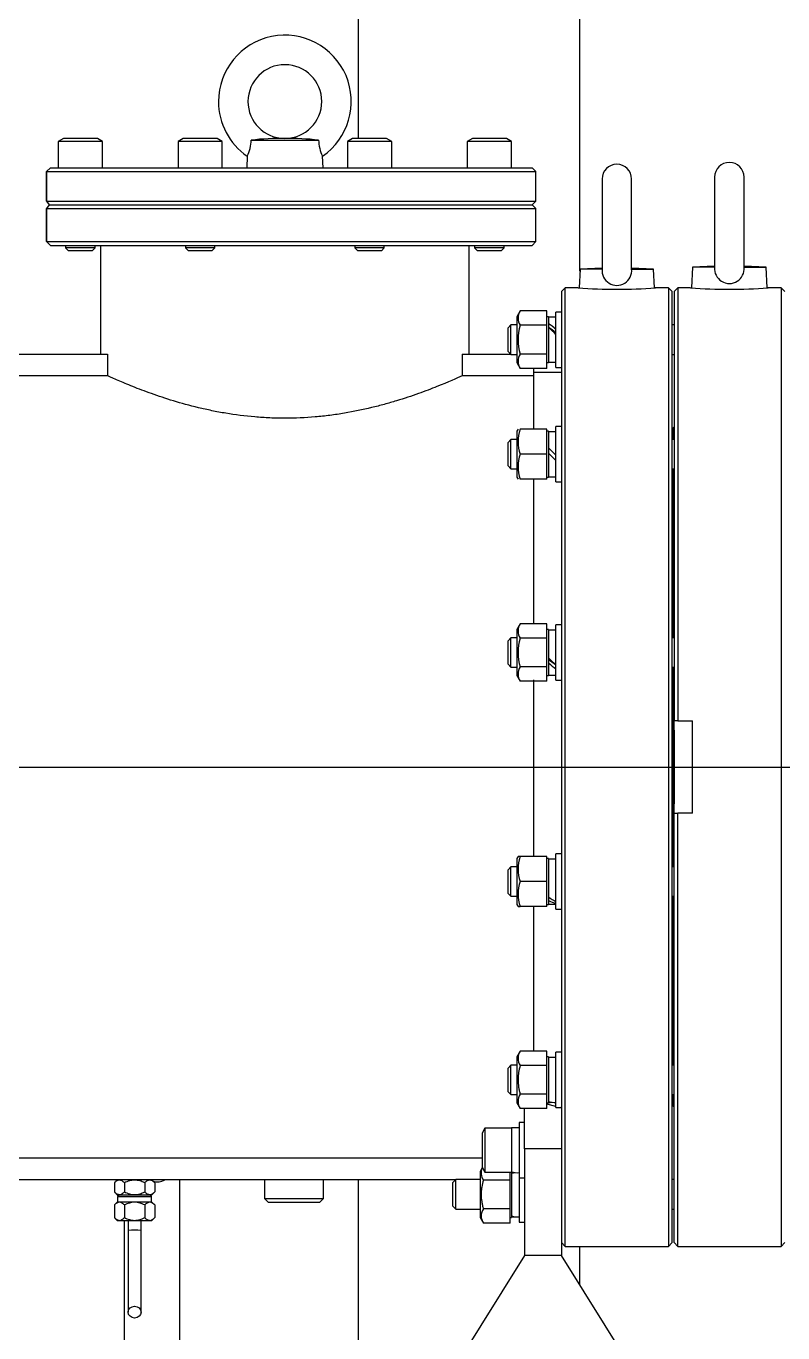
# Model space of a CAD drawing. Extents: x -681219 to -550379, y -242630 to -158199.
# Drawn here: x -620110 to -619578, y -178503 to -177584 of the extents above; entities that cross this region are included whole.
import ezdxf
from ezdxf.lldxf.tags import DXFTag

# ---------------------------------------------------------------- set-up
doc = ezdxf.new("R2010")
doc.units = 0
doc.header["$LTSCALE"] = 1000
for name, color, linetype in [('$TD_AUDIT_GENERATED_(5D6)', 7, 'CONTINUOUS'), ('150-3', 7, 'CONTINUOUS'), ('16_GB93', 7, 'CONTINUOUS'), ('16_GB97.1', 7, 'CONTINUOUS'), ('8_GB97.1', 7, 'CONTINUOUS'), ('AAO1618003', 7, 'CONTINUOUS'), ('DV1_默认层', 7, 'CONTINUOUS'), ('M16_GB1229', 7, 'CONTINUOUS'), ('M16×150_GB70.1_1', 7, 'CONTINUOUS'), ('M16×45_GB70.1', 7, 'CONTINUOUS'), ('M16×70_GB70.1', 7, 'CONTINUOUS'), ('M20_GB825', 7, 'CONTINUOUS'), ('MY150_080202', 7, 'CONTINUOUS'), ('MYPH00710017_A', 7, 'CONTINUOUS'), ('MYPH00711779', 7, 'CONTINUOUS'), ('MYPH00711780', 7, 'CONTINUOUS'), ('SJPS120×2_040201', 7, 'CONTINUOUS'), ('SUPPORT-HEAD-B', 7, 'CONTINUOUS'), ('WZPL-303-PT100-M', 7, 'CONTINUOUS'), ('中段腔衬套', 7, 'CONTINUOUS'), ('中段腔铸件', 7, 'CONTINUOUS'), ('泄压管', 7, 'CONTINUOUS'), ('泄压腔上筋', 7, 'CONTINUOUS'), ('泄压腔下筋', 7, 'CONTINUOUS'), ('泄压腔衬套', 7, 'CONTINUOUS'), ('泄压腔铸件', 7, 'CONTINUOUS'), ('法兰', 7, 'CONTINUOUS'), ('顶盖', 7, 'CONTINUOUS')]:
    doc.layers.add(name, color=color, linetype=linetype)
tags = doc.linetypes.add('CENTER2', pattern=[28.575, 19.05, -3.175, 3.175, -3.175]).pattern_tags.tags
tags[10:11] = [DXFTag(74, 4), DXFTag(75, 0), DXFTag(340, '0'), DXFTag(46, 0.0), DXFTag(50, 0.0), DXFTag(44, 0.0), DXFTag(45, 0.0)]
tags[8:9] = [DXFTag(74, 4), DXFTag(75, 0), DXFTag(340, '0'), DXFTag(46, 0.0), DXFTag(50, 0.0), DXFTag(44, 0.0), DXFTag(45, 0.0)]
tags[6:7] = [DXFTag(74, 4), DXFTag(75, 0), DXFTag(340, '0'), DXFTag(46, 0.0), DXFTag(50, 0.0), DXFTag(44, 0.0), DXFTag(45, 0.0)]
tags[4:5] = [DXFTag(74, 4), DXFTag(75, 0), DXFTag(340, '0'), DXFTag(46, 0.0), DXFTag(50, 0.0), DXFTag(44, 0.0), DXFTag(45, 0.0)]

msp = doc.modelspace()

# ---------------------------------------------------------------- linework, layer by layer
at = {"layer": '$TD_AUDIT_GENERATED_(5D6)', "color": 7, "linetype": 'Continuous'}
for p, q in [((-620045.5209, -178410.8324), (-620047.5551, -178412.8667)), ((-620047.5551, -178412.8667), (-620047.5551, -178421.7581)), ((-620021.1561, -178410.8324), (-620045.5209, -178410.8324)), ((-620044.0305, -178405.6484), (-620045.3265, -178406.9444)), ((-620045.3265, -178406.9444), (-620021.3505, -178406.9444)), ((-620045.3265, -178406.9444), (-620045.3265, -178410.8324)), ((-620040.4468, -178412.8667), (-620040.4468, -178421.7581)), ((-620026.2301, -178412.8667), (-620026.2301, -178421.7581)), ((-620021.3505, -178406.9444), (-620022.6465, -178405.6484)), ((-620021.3505, -178410.8324), (-620021.3505, -178406.9444)), ((-620019.1218, -178412.8667), (-620021.1561, -178410.8324)), ((-620019.1218, -178412.8667), (-620019.1218, -178421.7581)), ((-620047.5551, -178421.7581), (-620045.5209, -178423.7924)), ((-620021.1561, -178423.7924), (-620019.1218, -178421.7581)), ((-620045.5209, -178423.7924), (-620021.1561, -178423.7924)), ((-620037.8745, -178423.7924), (-620037.8745, -178430.6907)), ((-620037.8745, -178430.2886), (-620037.8745, -178488.1746)), ((-620028.8025, -178430.6907), (-620028.8025, -178423.7924)), ((-620028.8025, -178488.1746), (-620028.8025, -178430.2886))]:
    msp.add_line(p, q, dxfattribs=at)
msp.add_arc((-620033.3385, -178502.4571), 71.9096, 86.3834278, 93.6165722, dxfattribs=at)
msp.add_ellipse((-620033.3385, -178488.1746), major_axis=(4.536, 0), ratio=0.91378331, dxfattribs=at)
for points, knots in [([(-620040.4468, -178412.8667), (-620041.0022, -178412.3113), (-620041.5702, -178411.839), (-620042.4526, -178411.333), (-620042.7518, -178411.1984), (-620043.363, -178411.0132), (-620043.6778, -178410.9633), (-620044.6086, -178410.9594), (-620045.2186, -178411.1474), (-620046.4216, -178411.8292), (-620046.9967, -178412.3082), (-620047.5551, -178412.8667)], [0, 0, 0, 0, 0.25, 0.25, 0.375, 0.375, 0.5, 0.5, 0.75, 0.75, 1, 1, 1, 1]), ([(-620026.2301, -178412.8667), (-620026.7808, -178412.5914), (-620027.3427, -178412.3341), (-620028.4975, -178411.869), (-620029.0846, -178411.6637), (-620030.2734, -178411.325), (-620030.8765, -178411.1911), (-620032.1033, -178411.0089), (-620032.7307, -178410.9615), (-620033.968, -178410.9626), (-620034.5821, -178411.01), (-620035.8019, -178411.1916), (-620036.4102, -178411.3265), (-620038.2063, -178411.8396), (-620039.3437, -178412.3151), (-620040.4468, -178412.8667)], [0, 0, 0, 0, 0.125, 0.125, 0.25, 0.25, 0.375, 0.375, 0.5, 0.5, 0.625, 0.625, 0.75, 0.75, 1, 1, 1, 1]), ([(-620019.1218, -178412.8667), (-620019.6769, -178412.3116), (-620020.2445, -178411.8395), (-620021.1268, -178411.3334), (-620021.426, -178411.1987), (-620022.0373, -178411.0133), (-620022.3521, -178410.9634), (-620023.2831, -178410.9593), (-620023.8931, -178411.1472), (-620025.0965, -178411.8291), (-620025.6716, -178412.3081), (-620026.2301, -178412.8667)], [0, 0, 0, 0, 0.25, 0.25, 0.375, 0.375, 0.5, 0.5, 0.75, 0.75, 1, 1, 1, 1]), ([(-620047.5551, -178421.7581), (-620047.0001, -178422.3132), (-620046.4325, -178422.7853), (-620045.5503, -178423.2914), (-620045.2511, -178423.4261), (-620044.6398, -178423.6115), (-620044.325, -178423.6614), (-620043.3941, -178423.6656), (-620042.784, -178423.4777), (-620041.5808, -178422.7959), (-620041.0056, -178422.3169), (-620040.4468, -178421.7581)], [0, 0, 0, 0, 0.25, 0.25, 0.375, 0.375, 0.5, 0.5, 0.75, 0.75, 1, 1, 1, 1]), ([(-620040.4468, -178421.7581), (-620039.3437, -178422.3097), (-620038.2063, -178422.7853), (-620036.4102, -178423.2984), (-620035.8019, -178423.4333), (-620034.5821, -178423.6149), (-620033.968, -178423.6623), (-620032.7307, -178423.6634), (-620032.1033, -178423.6159), (-620030.8765, -178423.4337), (-620030.2734, -178423.2998), (-620029.0846, -178422.9611), (-620028.4975, -178422.7558), (-620027.3427, -178422.2907), (-620026.7808, -178422.0335), (-620026.2301, -178421.7581)], [0, 0, 0, 0, 0.25, 0.25, 0.375, 0.375, 0.5, 0.5, 0.625, 0.625, 0.75, 0.75, 0.875, 0.875, 1, 1, 1, 1]), ([(-620026.2301, -178421.7581), (-620025.6751, -178422.3132), (-620025.1074, -178422.7853), (-620024.2252, -178423.2914), (-620023.9259, -178423.4261), (-620023.3146, -178423.6115), (-620022.9998, -178423.6614), (-620022.0689, -178423.6655), (-620021.4588, -178423.4776), (-620020.2555, -178422.7957), (-620019.6804, -178422.3167), (-620019.1218, -178421.7581)], [0, 0, 0, 0, 0.25, 0.25, 0.375, 0.375, 0.5, 0.5, 0.75, 0.75, 1, 1, 1, 1])]:
    msp.add_open_spline(points, degree=3, knots=knots, dxfattribs=at)
at = {"layer": '150-3', "color": 7, "linetype": 'Continuous'}
for p, q in [((-619875.8745, -177663.0404), (-619875.8745, -176928.1777)), ((-619720.3545, -177756.3524), (-619720.3545, -176928.1777)), ((-619875.8745, -178979.7764), (-619875.8745, -178395.2804)), ((-619720.3545, -178469.1524), (-619720.3545, -178441.9364))]:
    msp.add_line(p, q, dxfattribs=at)
at = {"layer": '16_GB93', "color": 7, "linetype": 'Continuous'}
for p, q in [((-619737.2025, -177788.7237), (-619742.5161, -177788.7237)), ((-619742.5161, -177820.3461), (-619737.2025, -177820.3461)), ((-619737.2025, -177869.2267), (-619742.5161, -177869.2267)), ((-619742.5161, -177880.5025), (-619737.2025, -177885.8161)), ((-619737.2025, -177889.5734), (-619742.5161, -177884.2598)), ((-619742.5161, -177900.8491), (-619737.2025, -177900.8491)), ((-619737.2025, -178008.6621), (-619742.5161, -178008.6621)), ((-619742.5161, -178040.2845), (-619737.2025, -178040.2845)), ((-619737.2025, -178169.6683), (-619742.5161, -178169.6683)), ((-619742.5161, -178201.2907), (-619737.2025, -178201.2907)), ((-619737.2025, -178309.1037), (-619742.5161, -178309.1037)), ((-619742.5161, -178340.7261), (-619741.7379, -178340.7261)), ((-619768.4361, -178358.5338), (-619768.4361, -178389.4917)), ((-619763.1225, -178358.5338), (-619768.4361, -178358.5338)), ((-619768.4361, -178390.137), (-619768.4361, -178389.4917)), ((-619768.4361, -178390.1562), (-619767.6579, -178390.1562)), ((-619768.4361, -178421.2292), (-619767.6579, -178421.2292))]:
    msp.add_line(p, q, dxfattribs=at)
for centre, start, end in [((-619737.9806, -178324.9149), 253.3305416, 272.8209894), ((-619741.7379, -178324.9149), 267.1790106, 276.8238403), ((-619763.9006, -178374.345), 253.3305416, 272.8209894), ((-619767.6579, -178374.345), 267.1790106, 276.8238403), ((-619763.9006, -178405.418), 253.3305416, 272.8209894), ((-619767.6579, -178405.418), 267.1790106, 276.8238404)]:
    msp.add_arc(centre, 15.8112, start, end, dxfattribs=at)
for centre, major_axis, ratio, start_param, end_param in [((-619737.9806, -177804.5349), (-15.2724, 15.2724), 0.26794919, -1.35823249, -1.01806001), ((-619737.9806, -177804.5349), (-10.1399, 10.1399), 0.26794919, 4.89999302, 5.42094808), ((-619741.7379, -177804.5349), (15.2724, -15.2724), 0.26794919, 1.54165878, 1.88183127), ((-619737.9806, -178024.4733), (-15.2724, 15.2724), 0.26794919, 1.54165878, 1.88183127), ((-619741.7379, -178024.4733), (10.1399, -10.1399), 0.26794919, 4.89999302, 5.42094808), ((-619741.7379, -178024.4733), (15.2724, -15.2724), 0.26794919, -1.35823249, -1.01806001), ((-619737.9806, -178185.4795), (13.6929, -13.6929), 0.57735027, 4.94505082, 5.28522331), ((-619741.7379, -178185.4795), (13.6929, -13.6929), 0.57735027, 5.1867522, 5.52692469)]:
    msp.add_ellipse(centre, major_axis=major_axis, ratio=ratio, start_param=start_param, end_param=end_param, dxfattribs=at)
at = {"layer": '16_GB97.1', "color": 7, "linetype": 'Continuous'}
for p, q in [((-619737.2025, -177823.9749), (-619737.2025, -177785.0949)), ((-619733.3145, -177785.0949), (-619737.2025, -177785.0949)), ((-619737.2025, -177823.9749), (-619733.3145, -177823.9749)), ((-619737.2025, -177904.4779), (-619737.2025, -177865.5979)), ((-619733.3145, -177865.5979), (-619737.2025, -177865.5979)), ((-619737.2025, -177904.4779), (-619733.3145, -177904.4779)), ((-619737.2025, -178043.9133), (-619737.2025, -178005.0333)), ((-619733.3145, -178005.0333), (-619737.2025, -178005.0333)), ((-619737.2025, -178043.9133), (-619733.3145, -178043.9133)), ((-619737.2025, -178204.9195), (-619737.2025, -178166.0395)), ((-619733.3145, -178166.0395), (-619737.2025, -178166.0395)), ((-619737.2025, -178204.9195), (-619733.3145, -178204.9195)), ((-619737.2025, -178344.3549), (-619737.2025, -178305.4749)), ((-619733.3145, -178305.4749), (-619737.2025, -178305.4749)), ((-619737.2025, -178344.3549), (-619733.3145, -178344.3549)), ((-619763.1225, -178354.905), (-619763.1225, -178393.785)), ((-619759.2345, -178354.905), (-619763.1225, -178354.905)), ((-619763.1225, -178393.785), (-619763.1225, -178424.858)), ((-619763.1225, -178393.785), (-619759.2345, -178393.785)), ((-619763.1225, -178424.858), (-619759.2345, -178424.858))]:
    msp.add_line(p, q, dxfattribs=at)
at = {"layer": '8_GB97.1', "color": 7, "linetype": 'Continuous'}
msp.add_arc((-620017.1385, -178386.2084), 10.368, 251.7826498, 298.9550244, dxfattribs=at)
at = {"layer": 'AAO1618003', "color": 7, "linetype": 'Continuous'}
for p, q in [((-619807.7049, -178395.05), (-619809.7785, -178397.1236)), ((-619807.7049, -178415.786), (-619807.7049, -178395.05)), ((-619790.5977, -178395.05), (-619807.7049, -178395.05)), ((-619654.2585, -178395.05), (-619655.5545, -178395.05)), ((-619809.7785, -178413.7124), (-619809.7785, -178397.1236)), ((-619809.7785, -178413.7124), (-619807.7049, -178415.786)), ((-619807.7049, -178415.786), (-619790.5977, -178415.786)), ((-619655.5545, -178415.786), (-619654.2585, -178415.786))]:
    msp.add_line(p, q, dxfattribs=at)
at = {"layer": 'DV1_默认层', "color": 7, "linetype": 'CENTER2', "ltscale": 30}
msp.add_line((-623650.9859, -178104.9764), (-617783.6386, -178104.9764), dxfattribs=at)
at = {"layer": 'M16_GB1229', "color": 7, "linetype": 'Continuous'}
for p, q in [((-619762.3293, -177784.3322), (-619764.6777, -177788.3997)), ((-619764.6777, -177788.3997), (-619764.6777, -177820.6701)), ((-619743.5529, -177784.3321), (-619762.3292, -177784.3321)), ((-619743.5529, -177794.4332), (-619743.5529, -177784.3321)), ((-619742.5161, -177788.3997), (-619743.5529, -177788.3997)), ((-619742.5161, -177788.3997), (-619742.5161, -177820.6701)), ((-619743.5529, -177794.4332), (-619762.3289, -177794.4332)), ((-619743.5529, -177814.636), (-619743.5529, -177794.4332)), ((-619743.5529, -177814.636), (-619762.3292, -177814.636)), ((-619743.5529, -177824.7376), (-619743.5529, -177814.636)), ((-619764.6777, -177820.6701), (-619762.3293, -177824.7375)), ((-619743.5529, -177824.7376), (-619762.3292, -177824.7376)), ((-619743.5529, -177820.6701), (-619742.5161, -177820.6701)), ((-619763.892, -177867.5419), (-619764.6777, -177868.9027)), ((-619764.6777, -177868.9027), (-619764.6777, -177901.1731)), ((-619743.5529, -177867.5419), (-619762.3292, -177867.5419)), ((-619743.5529, -177885.0379), (-619743.5529, -177867.5419)), ((-619742.5161, -177868.9027), (-619743.5529, -177868.9027)), ((-619742.5161, -177868.9027), (-619742.5161, -177901.1731)), ((-619743.5529, -177885.0379), (-619762.3289, -177885.0379)), ((-619743.5529, -177902.5339), (-619743.5529, -177885.0379)), ((-619764.6777, -177901.1731), (-619763.892, -177902.5339)), ((-619743.5529, -177902.5339), (-619762.3292, -177902.5339)), ((-619743.5529, -177901.1731), (-619742.5161, -177901.1731)), ((-619762.3293, -178004.2707), (-619764.6777, -178008.3381)), ((-619764.6777, -178008.3381), (-619764.6777, -178040.6085)), ((-619743.5529, -178004.2706), (-619762.3292, -178004.2706)), ((-619743.5529, -178014.3722), (-619743.5529, -178004.2706)), ((-619742.5161, -178008.3381), (-619743.5529, -178008.3381)), ((-619742.5161, -178008.3381), (-619742.5161, -178040.6085)), ((-619743.5529, -178014.3722), (-619762.3292, -178014.3722)), ((-619743.5529, -178034.575), (-619743.5529, -178014.3722)), ((-619743.5529, -178034.575), (-619762.3289, -178034.575)), ((-619743.5529, -178044.6761), (-619743.5529, -178034.575)), ((-619764.6777, -178040.6085), (-619762.3293, -178044.676)), ((-619743.5529, -178044.6761), (-619762.3292, -178044.6761)), ((-619743.5529, -178040.6085), (-619742.5161, -178040.6085)), ((-619763.8643, -178167.9355), (-619764.6777, -178169.3443)), ((-619764.6777, -178169.3443), (-619764.6777, -178201.6147)), ((-619743.5529, -178167.9832), (-619762.3292, -178167.9832)), ((-619743.5529, -178167.983), (-619762.3289, -178167.983)), ((-619743.5529, -178167.9832), (-619743.5529, -178167.983)), ((-619743.5529, -178185.4798), (-619743.5529, -178167.9832)), ((-619742.5161, -178169.3443), (-619743.5529, -178169.3443)), ((-619742.5161, -178169.3443), (-619742.5161, -178201.6147)), ((-619743.5529, -178185.4798), (-619762.3292, -178185.4798)), ((-619743.5529, -178202.976), (-619743.5529, -178185.4798)), ((-619764.6777, -178201.6147), (-619763.8643, -178203.0235)), ((-619743.5529, -178201.6147), (-619742.5161, -178201.6147)), ((-619743.5529, -178202.976), (-619762.3289, -178202.976)), ((-619762.3289, -178304.7117), (-619764.6777, -178308.7797)), ((-619764.6777, -178308.7797), (-619764.6777, -178341.0501)), ((-619743.5529, -178304.7117), (-619762.3289, -178304.7117)), ((-619743.5529, -178314.8133), (-619743.5529, -178304.7117)), ((-619742.5161, -178308.7797), (-619743.5529, -178308.7797)), ((-619742.5161, -178308.7797), (-619742.5161, -178341.0501)), ((-619743.5529, -178314.8133), (-619762.3292, -178314.8133)), ((-619743.5529, -178335.0165), (-619743.5529, -178314.8133)), ((-619743.5529, -178335.0165), (-619762.3292, -178335.0165)), ((-619743.5529, -178345.1181), (-619743.5529, -178335.0165)), ((-619764.6777, -178341.0501), (-619762.3289, -178345.1181)), ((-619743.5529, -178345.1181), (-619762.3289, -178345.1181)), ((-619743.5529, -178341.0501), (-619742.5161, -178341.0501)), ((-619789.0254, -178386.5596), (-619790.5977, -178389.2828)), ((-619790.5977, -178389.2828), (-619790.5977, -178421.5532)), ((-619769.4729, -178395.3164), (-619788.2492, -178395.3164)), ((-619769.4729, -178395.3164), (-619769.4729, -178389.897)), ((-619769.4729, -178415.5196), (-619769.4729, -178395.3164)), ((-619768.4361, -178390.137), (-619768.4361, -178421.5532)), ((-619790.5977, -178421.5532), (-619788.2489, -178425.6212)), ((-619769.4729, -178415.5196), (-619788.2492, -178415.5196)), ((-619769.4729, -178425.6212), (-619769.4729, -178415.5196)), ((-619769.4729, -178421.5532), (-619768.4361, -178421.5532)), ((-619769.4729, -178425.6212), (-619788.2489, -178425.6212))]:
    msp.add_line(p, q, dxfattribs=at)
for centre, radius, start, end in [((-619754.83, -177789.3825), 9.0413, 146.0414718, 213.9614395), ((-619730.1911, -177804.535), 33.6881, 162.5506439, 197.4479005), ((-619754.8601, -177819.6868), 9.0166, 145.9324646, 214.0675354), ((-619738.4042, -177876.2896), 25.474, 159.916149, 200.0855317), ((-619738.4043, -177893.7863), 25.4739, 159.9144081, 200.0839112), ((-619754.8601, -178009.3214), 9.0166, 145.9324646, 214.0675354), ((-619730.191, -178024.4732), 33.6882, 162.5521485, 197.4493071), ((-619754.83, -178039.6257), 9.0413, 146.038412, 213.9586768), ((-619763.1069, -178210.1923), 42.2165, 88.9441009, 91.0652891), ((-619738.4604, -178176.7315), 25.4214, 159.8713641, 200.1286359), ((-619738.4035, -178194.2275), 25.4747, 159.9164362, 200.0852445), ((-619763.1069, -178160.7667), 42.2165, 268.9347109, 271.0558991), ((-619754.8293, -178309.7627), 9.042, 146.0398024, 213.9572865), ((-619754.8292, -178340.0671), 9.042, 146.0428621, 213.9600491), ((-619780.7493, -178390.2658), 9.042, 158.5375607, 213.9572865), ((-619780.7492, -178420.5702), 9.042, 146.0428621, 213.9600491)]:
    msp.add_arc(centre, radius, start, end, dxfattribs=at)
for points in [[(-619762.3292, -178314.8133), (-619762.8006, -178316.4461), (-619763.1932, -178318.1005), (-619763.6041, -178320.6309), (-619763.7114, -178321.4845), (-619763.8556, -178323.2022), (-619763.8919, -178324.0584), (-619763.8922, -178326.6192), (-619763.7455, -178328.3156), (-619763.3375, -178330.8466), (-619763.1704, -178331.6888), (-619762.7841, -178333.366), (-619762.5664, -178334.195), (-619762.3292, -178335.0165)], [(-619788.2492, -178395.3164), (-619788.7206, -178396.9492), (-619789.1132, -178398.6036), (-619789.5241, -178401.134), (-619789.6314, -178401.9876), (-619789.7756, -178403.7053), (-619789.8119, -178404.5615), (-619789.8122, -178407.1223), (-619789.6655, -178408.8187), (-619789.2575, -178411.3497), (-619789.0904, -178412.1919), (-619788.7041, -178413.869), (-619788.4864, -178414.6981), (-619788.2492, -178415.5196)]]:
    msp.add_open_spline(points, degree=3, knots=[0, 0, 0, 0, 0.25, 0.25, 0.375, 0.375, 0.5, 0.5, 0.75, 0.75, 0.875, 0.875, 1, 1, 1, 1], dxfattribs=at)
at = {"layer": 'M16×150_GB70.1_1', "color": 7, "linetype": 'Continuous'}
for p, q in [((-619768.8249, -177794.1669), (-619770.8985, -177796.2405)), ((-619770.8985, -177812.8293), (-619770.8985, -177796.2405)), ((-619768.8249, -177814.9029), (-619768.8249, -177794.1669)), ((-619764.6777, -177794.1669), (-619768.8249, -177794.1669)), ((-619654.2585, -177794.1669), (-619655.5545, -177794.1669)), ((-619770.8985, -177812.8293), (-619768.8249, -177814.9029)), ((-619768.8249, -177814.9029), (-619764.6777, -177814.9029)), ((-619655.5545, -177814.9029), (-619654.2585, -177814.9029)), ((-619768.8249, -177874.6699), (-619770.8985, -177876.7435)), ((-619770.8985, -177893.3323), (-619770.8985, -177876.7435)), ((-619768.8249, -177895.4059), (-619768.8249, -177874.6699)), ((-619764.6777, -177874.6699), (-619768.8249, -177874.6699)), ((-619654.2585, -177874.6699), (-619655.5545, -177874.6699)), ((-619770.8985, -177893.3323), (-619768.8249, -177895.4059)), ((-619768.8249, -177895.4059), (-619764.6777, -177895.4059)), ((-619655.5545, -177895.4059), (-619654.2585, -177895.4059)), ((-619768.8249, -178014.1053), (-619770.8985, -178016.1789)), ((-619770.8985, -178032.7677), (-619770.8985, -178016.1789)), ((-619768.8249, -178034.8413), (-619768.8249, -178014.1053)), ((-619764.6777, -178014.1053), (-619768.8249, -178014.1053)), ((-619654.2585, -178014.1053), (-619655.5545, -178014.1053)), ((-619770.8985, -178032.7677), (-619768.8249, -178034.8413)), ((-619768.8249, -178034.8413), (-619764.6777, -178034.8413)), ((-619655.5545, -178034.8413), (-619654.2585, -178034.8413)), ((-619768.8249, -178175.1115), (-619770.8985, -178177.1851)), ((-619768.8249, -178195.8475), (-619768.8249, -178175.1115)), ((-619764.6777, -178175.1115), (-619768.8249, -178175.1115)), ((-619654.2585, -178175.1115), (-619655.5545, -178175.1115)), ((-619770.8985, -178193.7739), (-619770.8985, -178177.1851)), ((-619770.8985, -178193.7739), (-619768.8249, -178195.8475)), ((-619768.8249, -178195.8475), (-619764.6777, -178195.8475)), ((-619655.5545, -178195.8475), (-619654.2585, -178195.8475)), ((-619768.8249, -178314.5469), (-619770.8985, -178316.6205)), ((-619770.8985, -178333.2093), (-619770.8985, -178316.6205)), ((-619768.8249, -178335.2829), (-619768.8249, -178314.5469)), ((-619764.6777, -178314.5469), (-619768.8249, -178314.5469)), ((-619654.2585, -178314.5469), (-619655.5545, -178314.5469)), ((-619770.8985, -178333.2093), (-619768.8249, -178335.2829)), ((-619768.8249, -178335.2829), (-619764.6777, -178335.2829)), ((-619655.5545, -178335.2829), (-619654.2585, -178335.2829))]:
    msp.add_line(p, q, dxfattribs=at)
at = {"layer": 'M16×45_GB70.1', "color": 7, "linetype": 'Continuous'}
for p, q in [((-620083.3567, -177663.0404), (-620086.9482, -177665.114)), ((-620055.8442, -177665.114), (-620086.9482, -177665.114)), ((-620086.9482, -177665.114), (-620086.9482, -177683.7764)), ((-620059.4357, -177663.0404), (-620083.3567, -177663.0404)), ((-620055.8442, -177665.114), (-620059.4357, -177663.0404)), ((-620055.8442, -177683.7764), (-620055.8442, -177665.114)), ((-619999.1899, -177663.0404), (-620002.7814, -177665.114)), ((-619971.6774, -177665.114), (-620002.7814, -177665.114)), ((-620002.7814, -177665.114), (-620002.7814, -177683.7764)), ((-619975.2689, -177663.0404), (-619999.1899, -177663.0404)), ((-619971.6774, -177665.114), (-619975.2689, -177663.0404)), ((-619971.6774, -177683.7764), (-619971.6774, -177665.114)), ((-619880.1601, -177663.0404), (-619883.7515, -177665.114)), ((-619852.6475, -177665.114), (-619883.7515, -177665.114)), ((-619883.7515, -177665.114), (-619883.7515, -177683.7764)), ((-619856.239, -177663.0404), (-619880.1601, -177663.0404)), ((-619852.6475, -177665.114), (-619856.239, -177663.0404)), ((-619852.6475, -177683.7764), (-619852.6475, -177665.114)), ((-619795.9933, -177663.0404), (-619799.5847, -177665.114)), ((-619768.4807, -177665.114), (-619799.5847, -177665.114)), ((-619799.5847, -177665.114), (-619799.5847, -177683.7764)), ((-619772.0722, -177663.0404), (-619795.9933, -177663.0404)), ((-619768.4807, -177665.114), (-619772.0722, -177663.0404)), ((-619768.4807, -177683.7764), (-619768.4807, -177665.114)), ((-620081.7642, -177738.2084), (-620081.7642, -177740.0228)), ((-620061.0282, -177740.0228), (-620081.7642, -177740.0228)), ((-620081.7642, -177740.0228), (-620079.6906, -177742.0964)), ((-620063.1018, -177742.0964), (-620079.6906, -177742.0964)), ((-620063.1018, -177742.0964), (-620061.0282, -177740.0228)), ((-620061.0282, -177740.0228), (-620061.0282, -177738.2084)), ((-619997.5974, -177738.2084), (-619997.5974, -177740.0228)), ((-619976.8614, -177740.0228), (-619997.5974, -177740.0228)), ((-619997.5974, -177740.0228), (-619995.5238, -177742.0964)), ((-619978.935, -177742.0964), (-619995.5238, -177742.0964)), ((-619978.935, -177742.0964), (-619976.8614, -177740.0228)), ((-619976.8614, -177740.0228), (-619976.8614, -177738.2084)), ((-619878.5675, -177738.2084), (-619878.5675, -177740.0228)), ((-619857.8315, -177740.0228), (-619878.5675, -177740.0228)), ((-619878.5675, -177740.0228), (-619876.4939, -177742.0964)), ((-619859.9051, -177742.0964), (-619876.4939, -177742.0964)), ((-619859.9051, -177742.0964), (-619857.8315, -177740.0228)), ((-619857.8315, -177740.0228), (-619857.8315, -177738.2084)), ((-619794.4007, -177738.2084), (-619794.4007, -177740.0228)), ((-619773.6647, -177740.0228), (-619794.4007, -177740.0228)), ((-619794.4007, -177740.0228), (-619792.3271, -177742.0964)), ((-619775.7383, -177742.0964), (-619792.3271, -177742.0964)), ((-619775.7383, -177742.0964), (-619773.6647, -177740.0228)), ((-619773.6647, -177740.0228), (-619773.6647, -177738.2084))]:
    msp.add_line(p, q, dxfattribs=at)
at = {"layer": 'M16×70_GB70.1', "color": 7, "linetype": 'Continuous'}
for p, q in [((-619787.0985, -178358.793), (-619789.1721, -178362.3844)), ((-619787.0985, -178358.793), (-619787.0985, -178389.897)), ((-619768.4361, -178358.793), (-619787.0985, -178358.793)), ((-619789.1721, -178362.3844), (-619789.1721, -178386.3055)), ((-619789.1721, -178386.3055), (-619787.0985, -178389.897)), ((-619787.0985, -178389.897), (-619768.4361, -178389.897))]:
    msp.add_line(p, q, dxfattribs=at)
at = {"layer": 'M20_GB825', "color": 7, "linetype": 'Continuous'}
for p, q in [((-619951.3948, -177664.2068), (-619904.0342, -177664.2068)), ((-619954.1294, -177675.5312), (-619954.5417, -177683.7764)), ((-619900.8873, -177683.7764), (-619901.2995, -177675.5312)), ((-619704.8025, -177691.5524), (-619704.8025, -177755.4102)), ((-619684.0665, -177755.1105), (-619684.0665, -177691.5524)), ((-619625.7465, -177690.2564), (-619625.7465, -177754.1142)), ((-619605.0105, -177753.8145), (-619605.0105, -177690.2564)), ((-619720.2832, -177754.9268), (-619720.9388, -177768.0384)), ((-619704.8025, -177754.2283), (-619720.2832, -177754.9268)), ((-619704.7978, -177754.9268), (-619720.2832, -177754.9268)), ((-619684.0711, -177754.9268), (-619668.5858, -177754.9268)), ((-619668.5858, -177754.9268), (-619684.0665, -177754.2283)), ((-619667.9286, -177768.0709), (-619668.5858, -177754.9268)), ((-619641.2272, -177753.6308), (-619641.949, -177768.0671)), ((-619625.7465, -177752.9323), (-619641.2272, -177753.6308)), ((-619625.7418, -177753.6308), (-619641.2272, -177753.6308)), ((-619605.0151, -177753.6308), (-619589.5298, -177753.6308)), ((-619589.5298, -177753.6308), (-619605.0105, -177752.9323)), ((-619588.808, -177768.0665), (-619589.5298, -177753.6308))]:
    msp.add_line(p, q, dxfattribs=at)
for centre, radius, start, end in [((-619927.7145, -177637.1204), 46.656, 304.4902927, 180), ((-619927.7145, -177637.1204), 25.92, 0, 269.7213975), ((-619927.7145, -177637.1204), 46.656, 180, 235.4908154), ((-619927.7145, -177637.1204), 25.92, 270.1018353, 0), ((-619979.821, -177663.3789), 28.4382, 334.59998, 358.3316647), ((-619927.7145, -177897.5088), 234.5007, 84.2042893, 95.7957107), ((-619927.7145, -177637.1204), 25.92, 269.7213975, 270.1018353), ((-619875.608, -177663.3789), 28.4382, 181.6683353, 205.40002), ((-619694.4345, -177691.5524), 10.368, 0, 180), ((-619615.3785, -177690.2564), 10.368, 0, 180), ((-619694.4345, -177755.9547), 10.4142, 174.3354546, 5.6645454), ((-619615.3785, -177754.6587), 10.4142, 174.3354546, 5.6645454)]:
    msp.add_arc(centre, radius, start, end, dxfattribs=at)
at = {"layer": 'MY150_080202', "color": 7, "linetype": 'Continuous'}
for p, q in [((-620001.5865, -178807.4084), (-620001.5865, -178395.2804)), ((-620040.4665, -179057.5364), (-620040.4665, -178423.7924))]:
    msp.add_line(p, q, dxfattribs=at)
at = {"layer": 'MYPH00710017_A', "color": 7, "linetype": 'Continuous'}
for p, q in [((-619759.2345, -178373.408), (-619759.2345, -178345.1181)), ((-619737.2025, -178343.5977), (-619743.5529, -178341.9167)), ((-619733.3145, -178344.6269), (-619734.3421, -178344.3549)), ((-619733.3145, -178366.8286), (-619733.3145, -178373.408)), ((-619759.2345, -178373.408), (-619759.2345, -178448.4164)), ((-619733.3145, -178373.408), (-619759.2345, -178373.408)), ((-619733.3145, -178373.408), (-619733.3145, -178448.4164)), ((-619733.3145, -178448.4164), (-619759.2345, -178448.4164))]:
    msp.add_line(p, q, dxfattribs=at)
at = {"layer": 'MYPH00711779', "color": 7, "linetype": 'Continuous'}
for p, q in [((-620052.3176, -177829.9319), (-620313.9225, -177829.9319)), ((-619752.7545, -177829.9319), (-619803.1113, -177829.9319)), ((-619752.7545, -177867.5419), (-619752.7545, -177829.9319)), ((-619752.7545, -178004.2706), (-619752.7545, -177902.5339)), ((-619752.7545, -178167.983), (-619752.7545, -178043.8666)), ((-619752.7545, -178304.7117), (-619752.7545, -178202.976)), ((-619789.1721, -178380.0209), (-620313.9225, -178380.0209))]:
    msp.add_line(p, q, dxfattribs=at)
msp.add_open_spline([(-619803.1113, -177829.9319), (-619807.0256, -177831.7052), (-619812.9778, -177834.3556), (-619824.8211, -177839.0864), (-619829.1937, -177840.7601), (-619838.6731, -177844.1464), (-619843.7938, -177845.8654), (-619852.0817, -177848.3894), (-619854.9434, -177849.2201), (-619860.7741, -177850.8176), (-619863.755, -177851.5882), (-619872.8971, -177853.7922), (-619879.2561, -177855.1188), (-619889.2277, -177856.795), (-619892.6433, -177857.3034), (-619899.5079, -177858.1819), (-619902.9597, -177858.5533), (-619913.3731, -177859.4538), (-619920.3927, -177859.7689), (-619931.0423, -177859.7785), (-619934.6311, -177859.7037), (-619941.7532, -177859.3996), (-619945.275, -177859.1719), (-619955.7278, -177858.2781), (-619962.5466, -177857.4012), (-619972.5584, -177855.7302), (-619975.8666, -177855.1119), (-619982.2973, -177853.7934), (-619985.4343, -177853.091), (-619994.621, -177850.8806), (-620000.4483, -177849.2698), (-620011.528, -177845.9004), (-620016.6896, -177844.1691), (-620026.1788, -177840.7812), (-620030.5284, -177839.1172), (-620036.4491, -177836.7536), (-620038.3212, -177835.9878), (-620041.7979, -177834.5396), (-620043.4111, -177833.8538), (-620047.8774, -177831.928), (-620050.3599, -177830.8188), (-620052.3176, -177829.9319)], degree=3, knots=[0, 0, 0, 0, 0.125, 0.125, 0.1875, 0.1875, 0.25, 0.25, 0.28125, 0.28125, 0.3125, 0.3125, 0.375, 0.375, 0.40625, 0.40625, 0.4375, 0.4375, 0.5, 0.5, 0.53125, 0.53125, 0.5625, 0.5625, 0.625, 0.625, 0.65625, 0.65625, 0.6875, 0.6875, 0.75, 0.75, 0.8125, 0.8125, 0.875, 0.875, 0.90625, 0.90625, 0.9375, 0.9375, 1, 1, 1, 1], dxfattribs=at)
at = {"layer": 'MYPH00711780', "color": 7, "linetype": 'Continuous'}
for p, q in [((-619803.1113, -177814.6724), (-619769.0553, -177814.6724)), ((-619803.1113, -177814.6724), (-619803.1113, -177829.9319)), ((-619752.7545, -177829.9319), (-619752.7545, -177824.7376))]:
    msp.add_line(p, q, dxfattribs=at)
at = {"layer": 'SJPS120×2_040201', "color": 7, "linetype": 'Continuous'}
for p, q in [((-619941.9705, -178395.2804), (-619941.9705, -178408.2404)), ((-619900.4985, -178408.2404), (-619900.4985, -178395.2804)), ((-619941.9705, -178408.2404), (-619900.4985, -178408.2404)), ((-619941.9705, -178408.2404), (-619939.3785, -178410.8324)), ((-619939.3785, -178410.8324), (-619903.0905, -178410.8324)), ((-619903.0905, -178410.8324), (-619900.4985, -178408.2404))]:
    msp.add_line(p, q, dxfattribs=at)
at = {"layer": 'SUPPORT-HEAD-B', "color": 7, "linetype": 'Continuous'}
for p, q in [((-619759.2345, -178448.4164), (-619824.0345, -178552.0964)), ((-619733.3145, -178448.4164), (-619759.2345, -178448.4164)), ((-619668.5145, -178552.0964), (-619733.3145, -178448.4164))]:
    msp.add_line(p, q, dxfattribs=at)
at = {"layer": 'WZPL-303-PT100-M', "color": 7, "linetype": 'Continuous'}
for p, q in [((-620045.5209, -178395.2804), (-620047.5551, -178397.3147)), ((-620019.1218, -178397.3147), (-620021.1561, -178395.2804)), ((-620047.5551, -178397.3147), (-620047.5551, -178403.6141)), ((-620047.5551, -178403.6141), (-620045.5209, -178405.6484)), ((-620040.4468, -178397.3147), (-620040.4468, -178403.6141)), ((-620026.2301, -178397.3147), (-620026.2301, -178403.6141)), ((-620021.1561, -178405.6484), (-620019.1218, -178403.6141)), ((-620019.1218, -178397.3147), (-620019.1218, -178403.6141)), ((-620045.5209, -178405.6484), (-620021.1561, -178405.6484))]:
    msp.add_line(p, q, dxfattribs=at)
for points, knots in [([(-620040.4468, -178397.3147), (-620041.0022, -178396.7593), (-620041.5702, -178396.287), (-620042.4526, -178395.781), (-620042.7518, -178395.6464), (-620043.363, -178395.4612), (-620043.6778, -178395.4113), (-620044.6086, -178395.4074), (-620045.2186, -178395.5954), (-620046.4216, -178396.2772), (-620046.9967, -178396.7562), (-620047.5551, -178397.3147)], [0, 0, 0, 0, 0.25, 0.25, 0.375, 0.375, 0.5, 0.5, 0.75, 0.75, 1, 1, 1, 1]), ([(-620026.2301, -178397.3147), (-620026.7808, -178397.0394), (-620027.3427, -178396.7821), (-620028.4975, -178396.317), (-620029.0846, -178396.1117), (-620030.2734, -178395.773), (-620030.8765, -178395.6391), (-620032.1033, -178395.4569), (-620032.7307, -178395.4095), (-620033.968, -178395.4106), (-620034.5821, -178395.458), (-620035.8019, -178395.6396), (-620036.4102, -178395.7745), (-620038.2063, -178396.2876), (-620039.3437, -178396.7631), (-620040.4468, -178397.3147)], [0, 0, 0, 0, 0.125, 0.125, 0.25, 0.25, 0.375, 0.375, 0.5, 0.5, 0.625, 0.625, 0.75, 0.75, 1, 1, 1, 1]), ([(-620019.1218, -178397.3147), (-620019.6769, -178396.7596), (-620020.2445, -178396.2875), (-620021.1268, -178395.7814), (-620021.426, -178395.6467), (-620022.0373, -178395.4613), (-620022.3521, -178395.4114), (-620023.2831, -178395.4073), (-620023.8931, -178395.5952), (-620025.0965, -178396.2771), (-620025.6716, -178396.7561), (-620026.2301, -178397.3147)], [0, 0, 0, 0, 0.25, 0.25, 0.375, 0.375, 0.5, 0.5, 0.75, 0.75, 1, 1, 1, 1]), ([(-620047.5551, -178403.6141), (-620047.0001, -178404.1692), (-620046.4325, -178404.6413), (-620045.5503, -178405.1474), (-620045.2511, -178405.2821), (-620044.6398, -178405.4675), (-620044.325, -178405.5174), (-620043.3941, -178405.5216), (-620042.784, -178405.3337), (-620041.5808, -178404.6519), (-620041.0056, -178404.1729), (-620040.4468, -178403.6141)], [0, 0, 0, 0, 0.25, 0.25, 0.375, 0.375, 0.5, 0.5, 0.75, 0.75, 1, 1, 1, 1]), ([(-620040.4468, -178403.6141), (-620039.3437, -178404.1657), (-620038.2063, -178404.6413), (-620036.4102, -178405.1544), (-620035.8019, -178405.2893), (-620034.5821, -178405.4709), (-620033.968, -178405.5183), (-620032.7307, -178405.5194), (-620032.1033, -178405.4719), (-620030.8765, -178405.2897), (-620030.2734, -178405.1558), (-620029.0846, -178404.8171), (-620028.4975, -178404.6118), (-620027.3427, -178404.1467), (-620026.7808, -178403.8895), (-620026.2301, -178403.6141)], [0, 0, 0, 0, 0.25, 0.25, 0.375, 0.375, 0.5, 0.5, 0.625, 0.625, 0.75, 0.75, 0.875, 0.875, 1, 1, 1, 1]), ([(-620026.2301, -178403.6141), (-620025.6751, -178404.1692), (-620025.1074, -178404.6413), (-620024.2252, -178405.1474), (-620023.9259, -178405.2821), (-620023.3146, -178405.4675), (-620022.9998, -178405.5174), (-620022.0689, -178405.5215), (-620021.4588, -178405.3336), (-620020.2555, -178404.6517), (-620019.6804, -178404.1727), (-620019.1218, -178403.6141)], [0, 0, 0, 0, 0.25, 0.25, 0.375, 0.375, 0.5, 0.5, 0.75, 0.75, 1, 1, 1, 1])]:
    msp.add_open_spline(points, degree=3, knots=knots, dxfattribs=at)
at = {"layer": '中段腔衬套', "color": 7, "linetype": 'Continuous'}
for p, q in [((-619654.2585, -177865.8644), (-619654.9065, -177866.5124)), ((-619654.9065, -177866.5124), (-619654.9065, -177874.6699)), ((-619654.9065, -177895.4059), (-619654.9065, -178014.1053)), ((-619654.9065, -178034.8413), (-619654.9065, -178175.1115)), ((-619654.9065, -178195.8475), (-619654.9065, -178314.5469)), ((-619654.9065, -178335.2829), (-619654.9065, -178343.4404)), ((-619654.9065, -178343.4404), (-619654.2585, -178344.0884))]:
    msp.add_line(p, q, dxfattribs=at)
at = {"layer": '中段腔铸件', "color": 7, "linetype": 'Continuous'}
for p, q in [((-619651.6665, -177768.0164), (-619654.2585, -177770.6084)), ((-619654.2585, -177770.6084), (-619654.2585, -178072.5764)), ((-619651.6665, -177768.0164), (-619651.6665, -178072.5764)), ((-619642.5945, -177768.0164), (-619651.6665, -177768.0164)), ((-619579.0905, -177768.0164), (-619588.4991, -177768.0164)), ((-619579.0905, -177768.0164), (-619579.0905, -178441.9364)), ((-619576.4985, -177770.6084), (-619579.0905, -177768.0164)), ((-619651.6665, -178072.5764), (-619654.2585, -178072.5764)), ((-619654.2585, -178079.0564), (-619654.2585, -178072.5764)), ((-619651.6665, -178072.5764), (-619641.2985, -178072.5764)), ((-619641.2985, -178137.3764), (-619641.2985, -178072.5764)), ((-619654.2585, -178079.0564), (-619654.2585, -178130.8964)), ((-619654.2585, -178137.3764), (-619654.2585, -178130.8964)), ((-619654.2585, -178137.3764), (-619651.6665, -178137.3764)), ((-619654.2585, -178439.3444), (-619654.2585, -178137.3764)), ((-619651.6665, -178441.9364), (-619651.6665, -178137.3764)), ((-619641.2985, -178137.3764), (-619651.6665, -178137.3764)), ((-619654.2585, -178439.3444), (-619651.6665, -178441.9364)), ((-619579.0905, -178441.9364), (-619576.4985, -178439.3444)), ((-619651.6665, -178441.9364), (-619579.0905, -178441.9364))]:
    msp.add_line(p, q, dxfattribs=at)
msp.add_arc((-619615.3785, -177432.1525), 336.9648, 265.3672838, 274.6327159, dxfattribs=at)
at = {"layer": '泄压管', "color": 7, "linetype": 'Continuous'}
for p, q in [((-620057.3145, -177738.2084), (-620057.3145, -177814.6724)), ((-619798.1145, -177814.6724), (-619798.1145, -177738.2084))]:
    msp.add_line(p, q, dxfattribs=at)
at = {"layer": '泄压腔上筋', "color": 7, "linetype": 'Continuous'}
for p, q in [((-620307.4425, -177814.6724), (-620052.3176, -177814.6724)), ((-620052.3176, -177814.6724), (-620052.3176, -177829.9319))]:
    msp.add_line(p, q, dxfattribs=at)
at = {"layer": '泄压腔下筋', "color": 7, "linetype": 'Continuous'}
msp.add_line((-619807.9353, -178395.2804), (-620307.4425, -178395.2804), dxfattribs=at)
at = {"layer": '泄压腔衬套', "color": 7, "linetype": 'Continuous'}
for p, q in [((-619654.9065, -177917.7044), (-619655.5545, -177917.6396)), ((-619655.5545, -178292.3132), (-619654.9065, -178292.2484))]:
    msp.add_line(p, q, dxfattribs=at)
at = {"layer": '泄压腔铸件', "color": 7, "linetype": 'Continuous'}
for p, q in [((-619730.7225, -177768.0164), (-619733.3145, -177770.6084)), ((-619733.3145, -177770.6084), (-619733.3145, -178366.8286)), ((-619730.7225, -178441.9364), (-619730.7225, -177768.0164)), ((-619721.6505, -177768.0164), (-619730.7225, -177768.0164)), ((-619658.1465, -177768.0164), (-619667.5551, -177768.0164)), ((-619658.1465, -177768.0164), (-619658.1465, -178441.9364)), ((-619655.5545, -177770.6084), (-619658.1465, -177768.0164)), ((-619655.5545, -178439.3444), (-619655.5545, -177770.6084)), ((-619733.3145, -177827.6324), (-619752.7545, -177827.6324)), ((-619752.7545, -177867.5419), (-619752.7545, -177829.9319)), ((-619752.7545, -178004.2706), (-619752.7545, -177902.5339)), ((-619752.7545, -178167.983), (-619752.7545, -178043.68)), ((-619752.7545, -178304.7117), (-619752.7545, -178202.976)), ((-619733.3145, -178439.3444), (-619730.7225, -178441.9364)), ((-619658.1465, -178441.9364), (-619655.5545, -178439.3444)), ((-619730.7225, -178441.9364), (-619658.1465, -178441.9364))]:
    msp.add_line(p, q, dxfattribs=at)
msp.add_arc((-619694.4345, -177432.1525), 336.9648, 265.3672838, 274.6327159, dxfattribs=at)
at = {"layer": '法兰', "color": 7, "linetype": 'Continuous'}
for p, q in [((-620093.4397, -177709.6964), (-620095.1893, -177712.2884)), ((-620095.1893, -177712.2884), (-619751.4585, -177712.2884)), ((-620095.1893, -177712.2884), (-620095.1893, -177735.6164)), ((-620095.1893, -177735.6164), (-620095.1893, -177712.2884)), ((-620093.4397, -177709.6964), (-619754.0505, -177709.6964)), ((-619751.4585, -177712.2884), (-619754.0505, -177709.6964)), ((-619751.4585, -177735.6164), (-619751.4585, -177712.2884)), ((-620095.1893, -177735.6164), (-619751.4585, -177735.6164)), ((-620095.1893, -177735.6164), (-620092.3575, -177738.2084)), ((-620092.3575, -177738.2084), (-619754.0505, -177738.2084)), ((-619754.0505, -177738.2084), (-619751.4585, -177735.6164))]:
    msp.add_line(p, q, dxfattribs=at)
at = {"layer": '顶盖', "color": 7, "linetype": 'Continuous'}
for p, q in [((-620092.3575, -177683.7764), (-620095.1893, -177686.3684)), ((-620095.1893, -177686.3684), (-619751.4585, -177686.3684)), ((-620095.1893, -177686.3684), (-620095.1893, -177707.1044)), ((-620095.1893, -177707.1044), (-620095.1893, -177686.3684)), ((-620092.3575, -177683.7764), (-619754.0505, -177683.7764)), ((-619751.4585, -177686.3684), (-619754.0505, -177683.7764)), ((-619751.4585, -177707.1044), (-619751.4585, -177686.3684)), ((-620095.1893, -177707.1044), (-619751.4585, -177707.1044)), ((-620095.1893, -177707.1044), (-620093.4397, -177709.6964)), ((-620093.4397, -177709.6964), (-619754.0505, -177709.6964)), ((-619754.0505, -177709.6964), (-619751.4585, -177707.1044))]:
    msp.add_line(p, q, dxfattribs=at)

doc.saveas('drawing.dxf')
